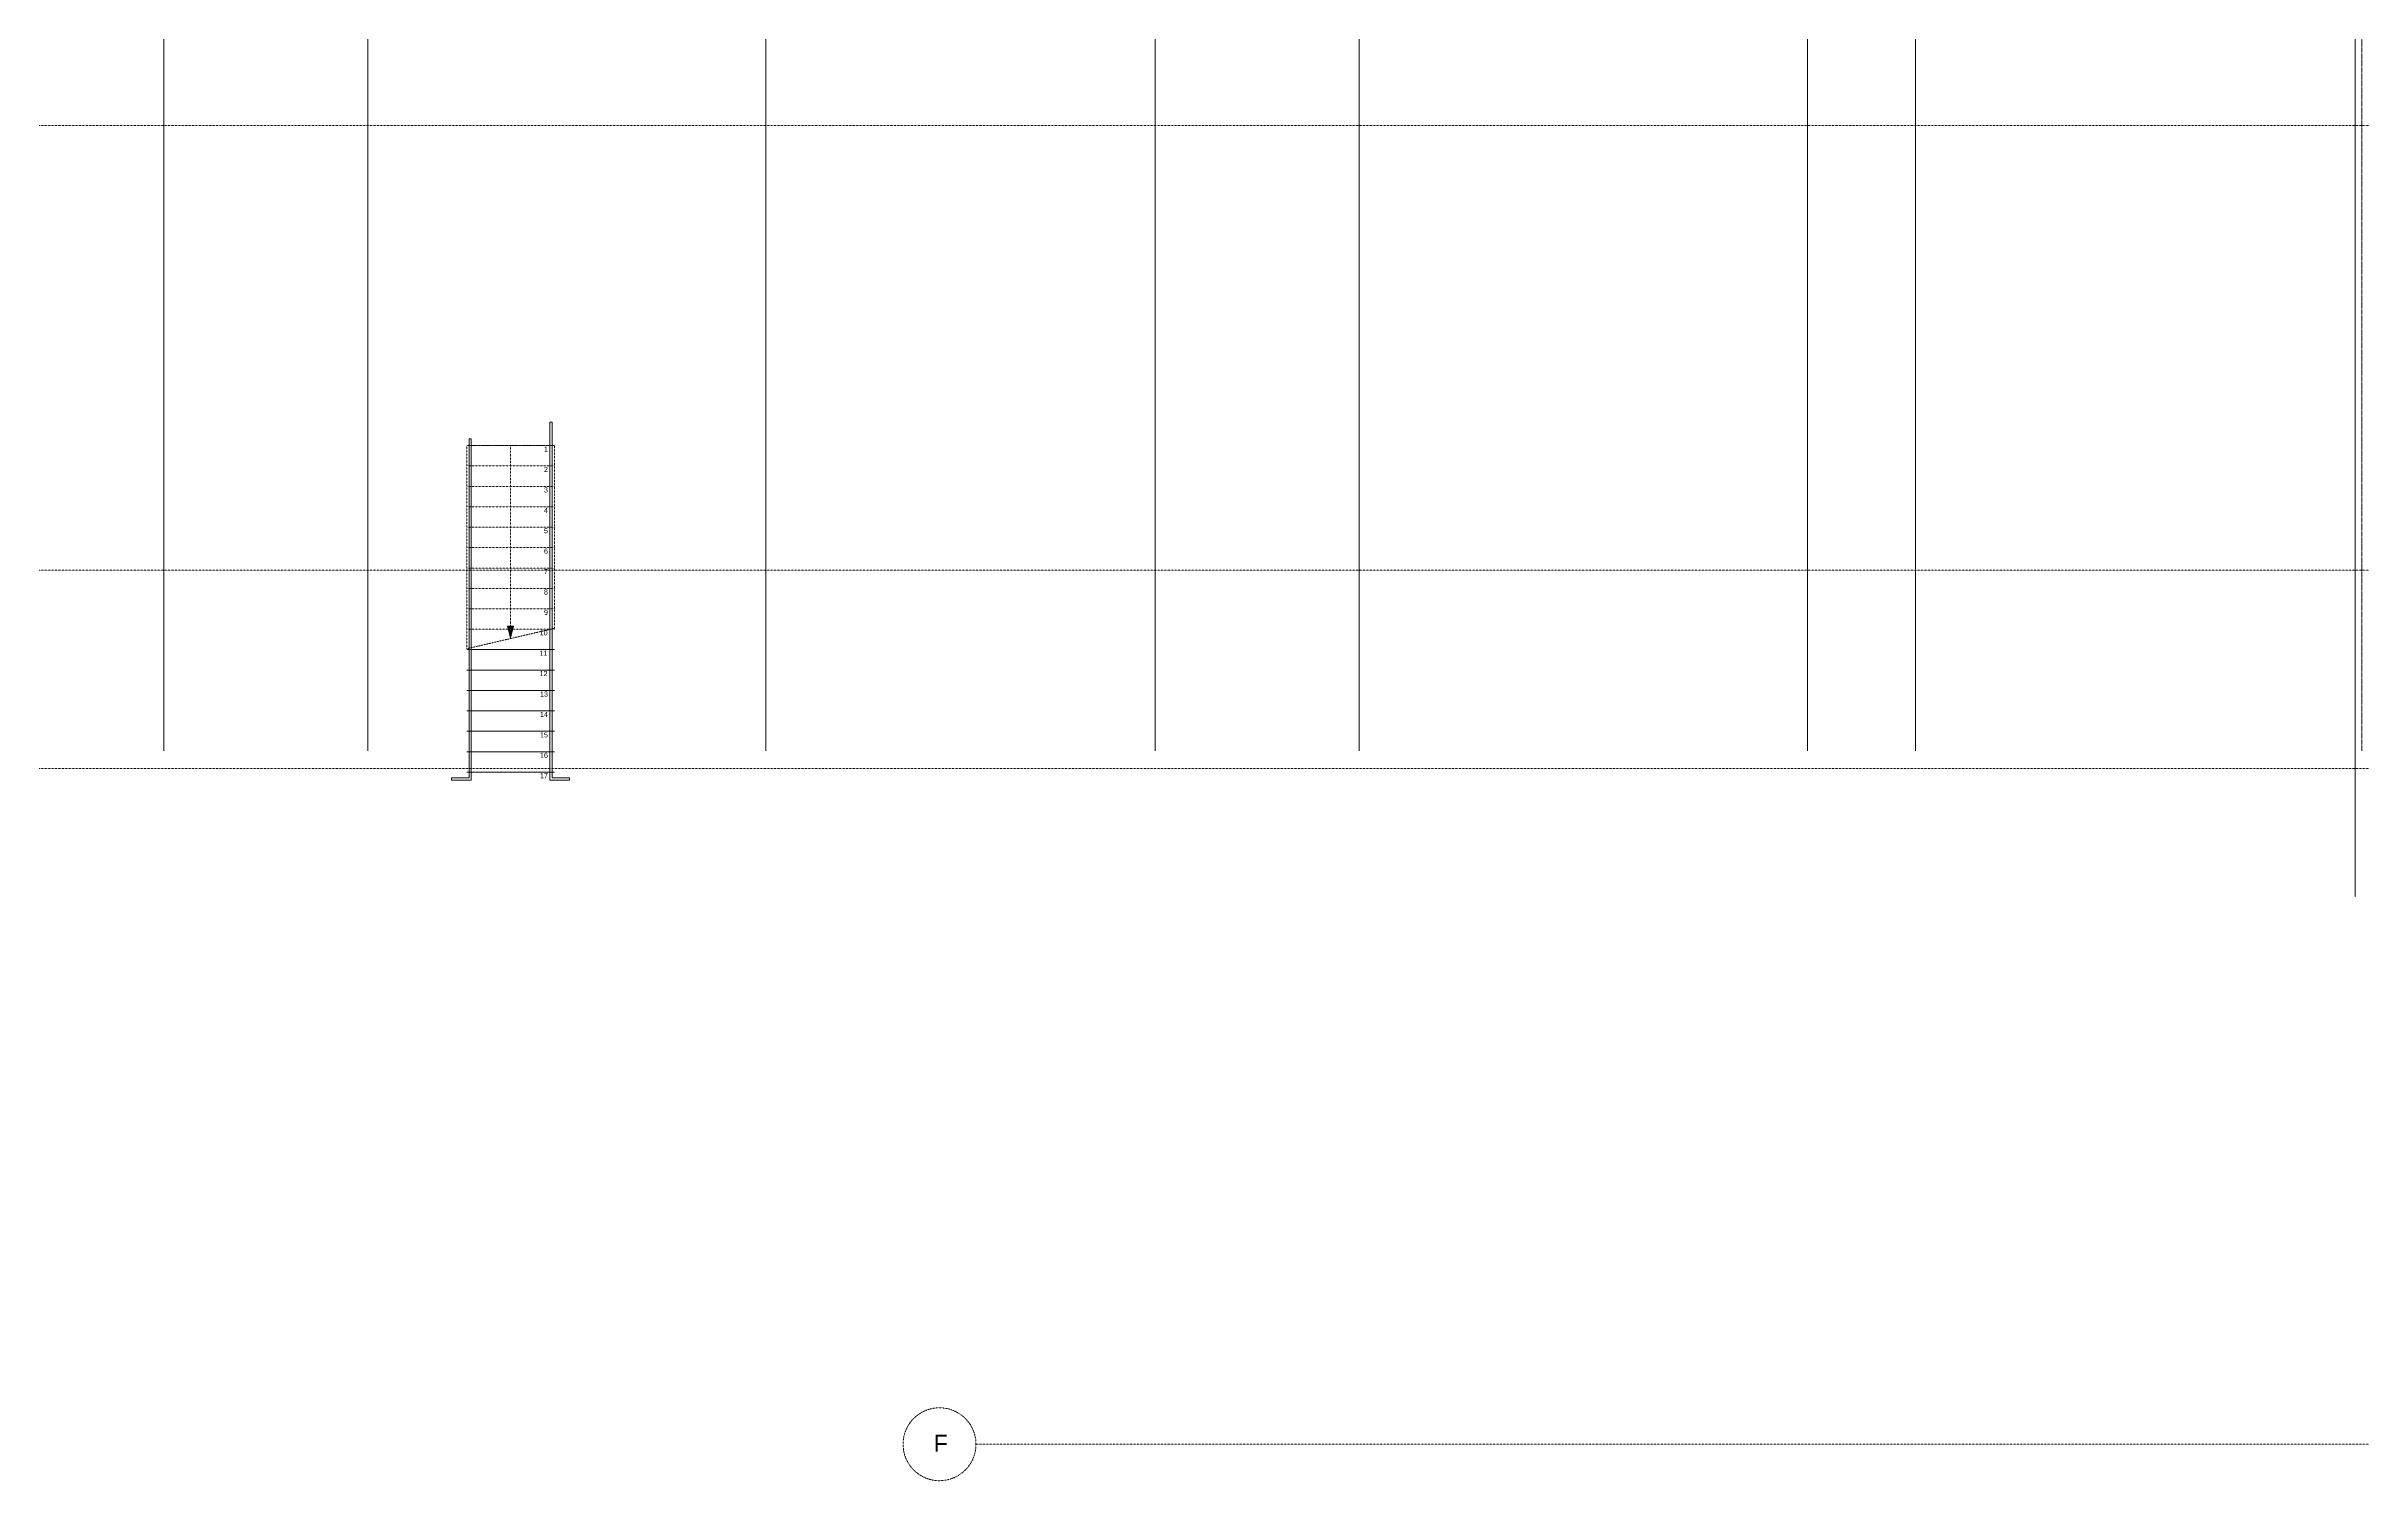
# Model space of a CAD drawing. Header units: millimetres. Extents: x -26249 to 60250, y -21218 to 23336.
# Drawn here: x 13871 to 17047, y -21218 to -19250 of the extents above; entities that cross this region are included whole.
import ezdxf

# ---------------------------------------------------------------- set-up
doc = ezdxf.new("R2010")
doc.units = ezdxf.units.MM
for name, pattern in [('ISO-02', [0.75, 0.6, -0.15]), ('Style de ligne -1', [0.41664, 0.20828, -0.20836]), ('Style de ligne -11', [0.347222, 0.20828, -0.138942]), ('Style de ligne -6', [1.04164, 0.625, -0.20828, 0.06943, -0.13893]), ('VW-01', [0.41656, 0.20828, -0.20828])]:
    doc.linetypes.add(name, pattern=pattern)
for name, color, linetype, lineweight in [('B GÈnÈral_Hatch', 7, 'Continuous', 5), ('B Général', 7, 'Continuous', 5), ('C ANNOTATIONS-prestations', 7, 'Continuous', 5)]:
    doc.layers.add(name, color=color, linetype=linetype, lineweight=lineweight)
doc.layers.add('C ANNOTATIONS-axes', color=1, linetype='ISO-02', lineweight=13, true_color=0xff0000)
doc.layers.add('C ANNOTATIONS-axes horizontaux', color=1, linetype='Style de ligne -1', lineweight=13, true_color=0xff0000)
doc.styles.add('Arial', font='arial.ttf')
doc.styles.add('Eurostile', font='')
doc.styles.get('Eurostile').set_extended_font_data('Eurostile')

# ---------------------------------------------------------------- blocks, each defined once
blk = doc.blocks.new('Groupe-2-1')
at = {"layer": 'B GÈnÈral_Hatch', "linetype": 'Continuous', "lineweight": 0}
blk.add_hatch(color=7, dxfattribs=at).paths.add_polyline_path([(7276.7, 3456.6), (7272.5, 3440.7), (7268.2, 3456.6)])
at = {"layer": 'B Général', "color": 7, "linetype": 'VW-01'}
for p, q in [((7212.5, 3704.4), (7332.5, 3704.4)), ((7272.5, 3704.4), (7272.5, 3440.7)), ((7212.5, 3676.4), (7332.5, 3676.4)), ((7212.5, 3648.4), (7332.5, 3648.4)), ((7212.5, 3620.4), (7332.5, 3620.4)), ((7212.5, 3592.4), (7332.5, 3592.4)), ((7212.5, 3564.4), (7332.5, 3564.4)), ((7212.5, 3536.4), (7332.5, 3536.4)), ((7212.5, 3508.4), (7332.5, 3508.4)), ((7212.5, 3480.4), (7332.5, 3480.4)), ((7212.5, 3425.7), (7332.5, 3453.6)), ((7212.5, 3452.4), (7332.5, 3452.4))]:
    blk.add_line(p, q, dxfattribs=at)
at = {"layer": 'B Général', "color": 7, "linetype": 'Continuous'}
for p, q in [((7212.5, 3424.4), (7332.5, 3424.4)), ((7212.5, 3396.4), (7332.5, 3396.4)), ((7212.5, 3368.4), (7332.5, 3368.4)), ((7212.5, 3340.4), (7332.5, 3340.4)), ((7212.5, 3312.4), (7332.5, 3312.4)), ((7212.5, 3284.4), (7332.5, 3284.4)), ((7212.5, 3256.4), (7332.5, 3256.4))]:
    blk.add_line(p, q, dxfattribs=at)
at = {"layer": 'B Général', "color": 7, "linetype": 'Continuous', "lineweight": 5, "flags": 128}
for points in [[(7353.5, 3248.4), (7353.5, 3245.4), (7326.5, 3245.4), (7326.5, 3254.4), (7326.5, 3254.4), (7326.5, 3736.4), (7329.5, 3736.4), (7329.5, 3248.4)], [(7191.5, 3248.4), (7191.5, 3245.4), (7218.5, 3245.4), (7218.5, 3254.4), (7218.5, 3254.4), (7218.4, 3713.6), (7215.5, 3713.6), (7215.5, 3248.4)], [(7276.7, 3456.6), (7272.5, 3440.7), (7268.2, 3456.6)]]:
    blk.add_lwpolyline(points, close=True, dxfattribs=at)
at = {"layer": 'B Général', "color": 7, "linetype": 'VW-01', "flags": 128}
blk.add_lwpolyline([(7332.5, 3453.6), (7332.5, 3704.4), (7212.5, 3704.4), (7212.5, 3425.7)], dxfattribs=at)
at = {"layer": 'C ANNOTATIONS-prestations', "char_height": 7.06, "attachment_point": 2, "line_spacing_factor": 0.894142, "style": 'Eurostile'}
for s, insert in [('1', (7321, 3703.1)), ('2', (7321, 3675.1)), ('3', (7321, 3647.1)), ('4', (7321, 3619.1)), ('5', (7321, 3591.1)), ('6', (7321, 3563.1)), ('7', (7321, 3535.1)), ('8', (7321, 3507.1)), ('9', (7321, 3479.1)), ('10', (7317.8, 3451.1)), ('11', (7317.8, 3423.1)), ('12', (7317.8, 3395.1)), ('13', (7318.3, 3367.1)), ('14', (7318.3, 3339.1)), ('15', (7318.3, 3311.1)), ('16', (7318.3, 3283.1)), ('17', (7318.3, 3255.1))]:
    blk.add_mtext(s, dxfattribs=dict(at, insert=insert))
blk = doc.blocks.new('Groupe-64-1')
at = {"layer": 'B Général', "color": 1, "linetype": 'Style de ligne -11', "lineweight": 5}
blk.add_line((2145.7, -1173.9), (2145.7, 946.1), dxfattribs=at)
at = {"layer": 'B Général', "color": 1, "linetype": 'Style de ligne -11', "lineweight": 5, "flags": 128}
for points in [[(2185.7, 876.8), (2109.7, 1008.4), (2069.7, 968.4)], [(2105.7, 876.8), (2181.7, 1008.4), (2221.7, 968.4)]]:
    blk.add_lwpolyline(points, dxfattribs=at)
at = {"layer": 'B Général', "color": 1, "insert": (2119.8, 1083.6), "char_height": 30.34, "attachment_point": 1, "line_spacing_factor": 0.958078, "style": 'Arial'}
blk.add_mtext('JD', dxfattribs=at)
blk = doc.blocks.new('axes 2')
at = {"layer": 'B Général', "color": 1, "linetype": 'Style de ligne -6', "lineweight": 13}
for p, q in [((-868.925, -1173.93), (-868.925, 1361.07)), ((-589.328, -1173.93), (-589.328, 1361.07)), ((-43.328, -1173.93), (-43.328, 1361.07)), ((490.672, -1173.93), (490.672, 1361.07)), ((770.672, -1173.93), (770.672, 1361.07)), ((1385.672, -1173.93), (1385.672, 1361.07)), ((1533.672, -1173.93), (1533.672, 1361.07))]:
    blk.add_line(p, q, dxfattribs=at)
at = {"layer": 'B Général', "color": 1, "linetype": 'Style de ligne -6', "lineweight": 13, "flags": 128}
blk.add_lwpolyline([(2079.747, 1361.07), (2079.747, 1277.57), (2136.672, 1228.57), (2136.672, -1373.93)], dxfattribs=at)
at = {"layer": 'C ANNOTATIONS-axes horizontaux', "color": 5, "true_color": 0x0000ff}
for p, q in [((4705, -315.93), (-4705, -315.93)), ((4705, -925.93), (-4705, -925.93)), ((4705, -1197.93), (-4705, -1197.93)), ((4705, -2124.828), (245, -2124.828))]:
    blk.add_line(p, q, dxfattribs=at)
blk.add_circle((195, -2124.828), 50, dxfattribs=at)
at = {"layer": 'B Général', "color": 7}
blk.add_blockref('Groupe-64-1', (0, 0), dxfattribs=at)
at = {"layer": 'C ANNOTATIONS-axes horizontaux', "color": 5, "true_color": 0x0000ff, "insert": (187.081, -2111.739), "char_height": 23.496, "attachment_point": 1, "line_spacing_factor": 0.895453, "style": 'Eurostile'}
blk.add_mtext('F', dxfattribs=at)

msp = doc.modelspace()

# ---------------------------------------------------------------- block references
at = {"layer": 'B Général', "color": 7}
msp.add_blockref('Groupe-2-1', (7235.07, -23502.361), dxfattribs=at)
at = {"layer": 'C ANNOTATIONS-axes', "color": 7}
msp.add_blockref('axes 2', (14900.882, -19043.042), dxfattribs=at)

doc.saveas('drawing.dxf')
